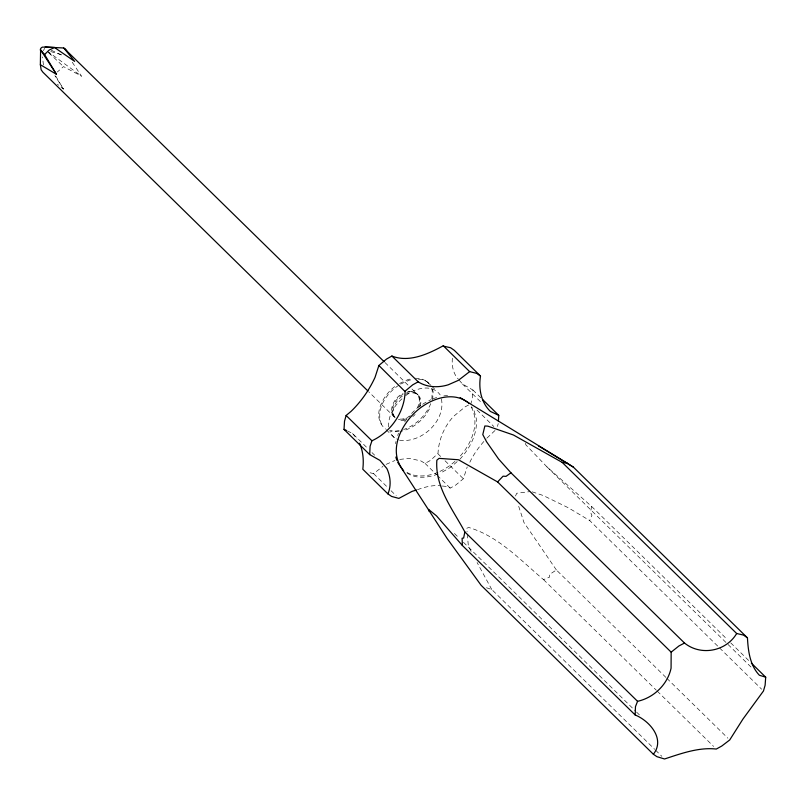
<?xml version="1.0" encoding="UTF-8"?>
<svg xmlns="http://www.w3.org/2000/svg" width="806" height="806" viewBox="0 0 806 806"><rect width="100%" height="100%" fill="white"/><g stroke="black" fill="none" stroke-linecap="round" stroke-linejoin="round"><path stroke-width="0.6" stroke-dasharray="4.03 3.02" d="M452.368 358.186C451.662 365.41 453.123 373.722 458.332 379.152M459.088 380.049L462.463 384.009L472.91 390.013L472.497 398.295L470.785 403.917M442.252 486.028L446.856 486.461L450.232 488.104L455.702 485.091L463.369 478.764L467.228 466.896M525.21 443.32L526.006 444.983L546.911 466.835L591.584 506.41L590.566 512.374L591.936 515.437L589.68 520.535L718.68 647.057M431.865 399.071L432.268 390.527L431.482 388.391M432.671 400.038L433.104 391.343L431.673 387.495M418.757 406.738C423.362 398.779 415.352 388.563 406.667 392.673M497.433 426.465L498.249 423.553M515.487 496.043L516.737 493.242L529.905 491.62M429.326 409.035C423.503 420.047 412.753 429.104 400.34 431.391M430.747 403.615C425.88 415.533 415.876 425.356 403.635 429.507M469.827 462.281C473.888 453.657 479.661 445.889 486.149 438.958M370.025 472.759L373.591 473.606L382.961 466.382M72.228 62.213L81.547 76.187L63.543 66.606L57.266 72.036M459.823 459.329C469.827 448.428 477.515 434.182 476.376 418.979L473.958 410.214L471.53 406.818M486.965 438.081L495.63 429.92M394.678 386.638C382.548 395.726 370.972 417.055 385.5 429.034M402.003 398.779C394.084 405.861 387.757 416.249 388.744 427.21M457.193 461.606L450.594 467.309L440.358 473.193M468.588 405.035L465.294 406.708L453.456 416.48C444.197 426.646 438.676 439.723 437.99 453.466L430.525 460.387L425.054 463.4L420.752 460.861L409.126 458.382L399.333 459.46M398.889 385.197C386.376 393.227 374.84 409.972 381.843 425.044M665.947 677.443L556.382 569.983L549.601 574.436L549.541 577.126L543.546 579.625C520.414 560.18 498.461 536.202 468.719 527.477L466.765 528.252L467.087 531.829M399.514 383.485L408.501 379.334L411.926 378.76M405.559 395.736C414.999 388.25 431.935 383.313 440.207 394.93M400.572 384.109L409.307 380.13L412.551 379.576M403.071 394.245C395.403 398.355 388.482 409.67 394.95 417.508L368.866 391.928M386.084 464.377L394.95 460.488M406.687 418.677L403.987 419.563L398.355 419.311M438.001 474.009C427.805 478.029 414.798 479.268 405.71 472.054M417.458 489.665C424.984 487.005 433.074 484.749 441.104 485.917M399.141 431.613L390.588 431.422M399.202 430.505L395.776 431.089L389.59 430.444M415.352 378.175L421.538 378.81L426.636 381.208L430.767 385.258M418.425 379.203C422.253 379.334 426.445 380.553 428.923 383.616M399.504 440.177C421.901 443.743 447.219 419.664 440.993 397.056M50.738 51.574L62.012 54.788M532.202 491.841L543.234 495.519L568.341 507.78L589.68 520.535M486.431 587.735L491.781 589.529L654.694 749.318M386.145 429.669L394.406 437.779L398.486 439.693M51.282 50.214L63.513 56.067M347.396 430.908L352.534 433.507L368.463 449.133M55.715 76.066L63.412 89.053L57.377 84.247M47.302 51.151L81.547 76.187M48.652 52.662L63.543 66.606M472.91 390.013L480.93 397.882M591.584 506.41L727.103 639.339M730.699 642.856L749.55 661.343M462.463 384.009L482.552 403.715M546.911 466.835L727.123 643.591M728.02 644.468L751.333 667.338M477.001 410.022L493.887 426.586M719.567 647.943L761.67 689.231M431.593 386.074L436.55 390.93M384.996 362.539L408.34 385.439M411.937 388.966L418.223 395.131M438.041 453.919L440.66 456.488M445.033 460.77L463.369 478.764M666.844 678.33L727.909 738.225M425.054 463.4L436.348 474.472M437.215 475.328L450.242 488.104M543.546 579.625L656.326 690.238M657.222 691.115L713.612 746.427M372.009 452.609L374.659 455.209M454.433 533.451L458.916 537.844M463.4 542.247L635.652 711.194M636.549 712.071L640.135 715.597M373.591 473.606L387.545 487.287M391.031 490.703L396.26 495.831M655.59 750.195L661.857 756.34M48.753 52.682L51.02 54.919M426.636 381.208L428.832 383.606M394.406 437.779L390.749 433.779L389.963 431.653M352.534 433.507L357.068 438.978M556.382 569.983L523.981 522.55L518.359 505.261M63.412 89.053L54.879 75.633M491.781 589.529L477.071 562.457M471.147 551.455L468.377 546.136L467.188 533.028M43.403 64.994L42.537 56.894M407.645 391.565A16.13 11.203 -45.6 0 1 416.773 408.803M410.425 415.684A16.13 11.203 -45.6 0 1 399.836 419.14M394.265 416.833A16.13 11.203 -45.6 0 1 403.141 393.177M471.137 406.99A46.547 32.331 -45.6 0 1 458.463 457.999M454.967 461.375A46.547 32.331 -45.6 0 1 439.159 471.762M438.011 472.266A46.547 32.331 -45.6 0 1 405.519 471.51M395.575 443.693A46.547 32.331 -45.6 0 1 396.008 441.396M397.66 435.542A46.547 32.331 -45.6 0 1 398.547 433.215M404.662 421.931A46.547 32.331 -45.6 0 1 409.105 416.178M411.564 413.498A46.547 32.331 -45.6 0 1 416.914 408.521M417.851 407.755A46.547 32.331 -45.6 0 1 420.732 405.589M422.687 404.239A46.547 32.331 -45.6 0 1 430.867 399.736M433.175 398.758A46.547 32.331 -45.6 0 1 436.671 397.519M443.844 395.897A46.547 32.331 -45.6 0 1 447.632 395.565M44.37 48.179A2.347 1.632 -45.6 0 1 43.081 50.607M405.579 394.255A16.13 11.203 -45.6 0 1 420.097 406.405M415.14 414.455A16.13 11.203 -45.6 0 1 412.803 416.571M404.844 420.4A16.13 11.203 -45.6 0 1 398.295 419.946M395.142 417.639A16.13 11.203 -45.6 0 1 404.683 394.688"/><path stroke-width="1.21" d="M40.36 64.702L40.602 49.922L44.582 54.546L56.45 74.313L40.36 64.702L41.136 69.779L42.859 72.167L367.969 391.041M751.343 663.106L765.7 677.191L765.106 685.291L763.463 690.994L742.92 719.103L729.702 739.979L721.763 746.044L716.292 749.056C698.832 747.071 681.01 753.58 664.547 758.98L656.94 756.683L653.384 754.255C665.424 739.011 649.727 720.957 635.168 714.962L635.481 706.59L637.566 701.321C653.777 697.724 667.58 684.566 671.076 668.174L671.156 652.165L497.594 481.928L458.433 459.752L439.058 458.362L436.852 460.206C434.877 487.106 452.841 509.402 464.84 531.91L637.566 701.321M416.37 490.008L412.017 491.398L398.869 498.4L391.605 496.436L387.928 493.887C391.384 485.796 390.537 476.447 386.89 468.568L379.969 460.417L369.692 454.584L370.095 446.292L371.939 440.791C390.729 432.036 404.471 412.551 405.116 391.635L378.88 365.491L386.477 359.093L391.907 356.04C408.944 362.801 427.795 354.136 442.806 346.016L450.554 347.718L454.231 350.267L480.507 376.039C478.452 388.472 480.981 402.516 490.421 411.433L498.753 415.362L498.4 421.216M369.692 454.584L344.021 429.397L344.515 421.206L346.127 415.473L351.023 411.403C361.088 401.67 369.178 390.074 375.032 377.369L378.88 365.491M480.507 376.039L476.709 373.38L469.656 371.626L458.302 380.392L448.267 384.784C438.535 387.857 426.948 387.515 418.183 381.812L391.907 356.04M464.84 531.91L463.641 538.045L462.1 538.247L462.382 545.501L635.168 714.962M736.664 633.506L736.402 633.969C725.602 651.601 700.575 656.084 684.516 643.037L510.964 472.82L498.541 458.957L486.572 441.759L482.784 434.575L484.869 425.971L487.791 426.142L513.432 434.998L562.185 462.382L736.664 633.506L743.545 635.088L747.454 637.868C748.139 650.936 749.963 665.413 759.393 675.247L765.7 677.191M44.582 54.546L49.116 50.113L54.476 47.473L74.636 61.387L63.795 47.997L44.642 47.02L54.476 47.473M497.594 481.928L503.065 476.185L506.037 476.356L510.964 472.82M405.065 391.182L412.722 384.825L418.183 381.812M671.156 652.165L678.944 645.949L684.516 643.037M344.021 429.397L346.389 430.414M562.185 462.382L567.303 463.249L573.388 467.137L747.454 637.868M538.468 445.909L573.388 467.137M460.166 397.64L567.303 463.249M63.795 47.997L384.089 361.662M468.971 403.262C455.461 391.918 435.683 397.066 422.525 406.405L422.012 406.687C403.02 420.017 386.114 450.091 403.655 470.744M443.219 345.703L469.656 371.626M482.713 399.625L498.753 415.362M346.127 415.473L371.939 440.791M387.928 493.887L362.811 469.253C363.828 460.518 363.244 451.3 359.476 443.219M653.384 754.255L481.132 585.307L447.27 538.7L397.721 462.332M462.382 545.501L436.489 515.85L428.55 509.412L428.772 510.964M65.276 48.954L66.999 51.352M40.602 49.922L56.45 74.313M396.874 460.317A46.547 32.331 -45.6 0 1 395.887 457.062M40.733 50.768A2.347 1.632 -45.6 0 1 40.975 48.189A2.347 1.632 -45.6 0 1 43.635 47.161"/></g></svg>
